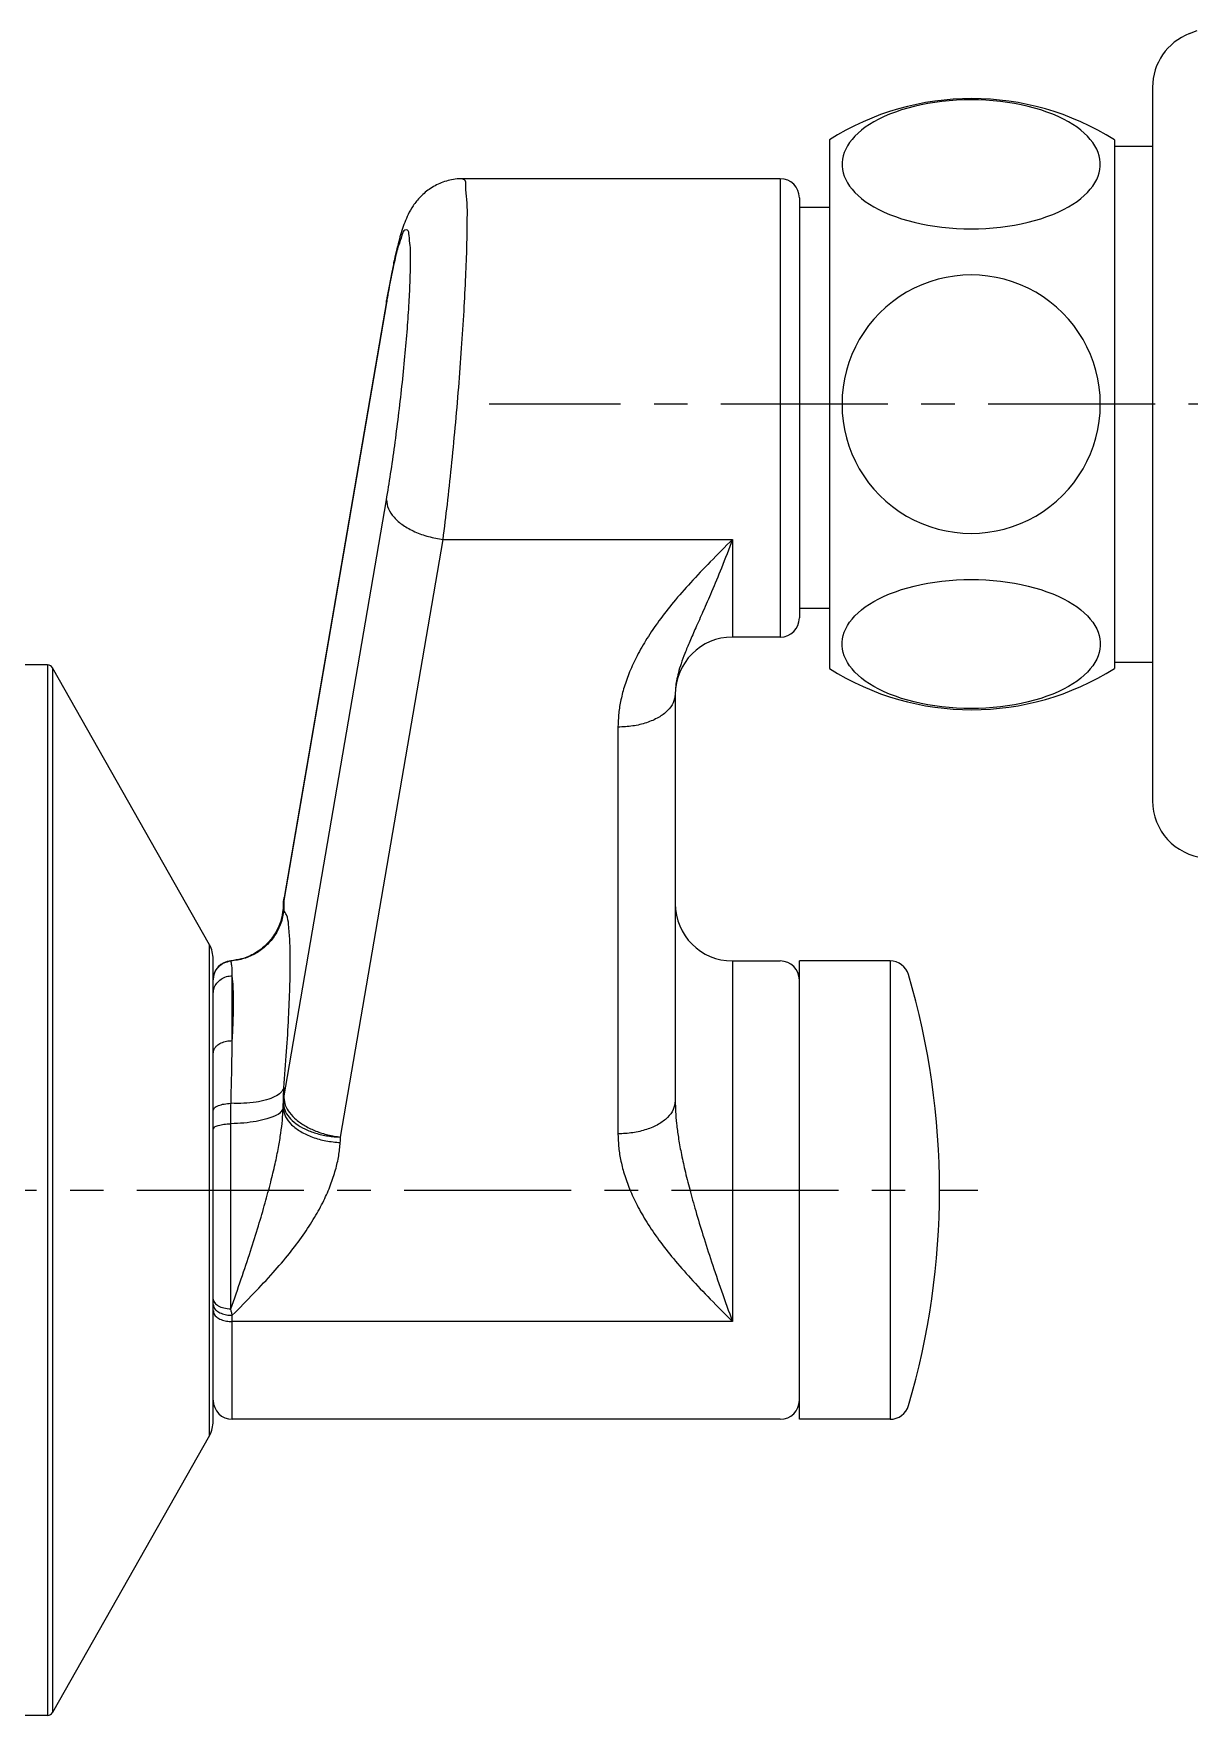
# Model space of a CAD drawing. Extents: x 6992 to 7586, y -5808 to -5388.
# Drawn here: x 7065.5 to 7126, y -5726.7 to -5638.7 of the extents above; entities that cross this region are included whole.
import ezdxf

# ---------------------------------------------------------------- set-up
doc = ezdxf.new("R2010")
doc.units = 0
doc.header["$LTSCALE"] = 7
doc.header["$MEASUREMENT"] = 0
doc.linetypes.add('CENTER', pattern=[2, 1.25, -0.25, 0.25, -0.25])
doc.layers.get('0').update_dxf_attribs({"color": 2, "linetype": 'CONTINUOUS'})
for name, color, linetype in [('CL', 1, 'CENTER'), ('DWG', 7, 'CONTINUOUS'), ('Make2D 표시선', 7, 'CONTINUOUS')]:
    doc.layers.add(name, color=color, linetype=linetype)

msp = doc.modelspace()

# ---------------------------------------------------------------- linework, layer by layer
at = {"color": 7}
msp.add_line((7124.050899747304, -5649.215290184682), (7124.050899747304, -5666.934583708997), dxfattribs=at)
at = {"color": 7, "linetype": 'Continuous'}
for points in [[(7114.559692894744, -5642.135387215977), (7114.172426293145, -5642.141026864377), (7113.788887230644, -5642.157451669077), (7113.409064965044, -5642.184683114377), (7113.031756371244, -5642.222860848778), (7112.658175316544, -5642.271834481578), (7112.291952660345, -5642.331131356577), (7111.933195824445, -5642.400826669077), (7111.581797386944, -5642.480845223777), (7111.241087425944, -5642.570424325378), (7110.910593285344, -5642.669982919077), (7110.590776879044, -5642.779102059677), (7110.286332543144, -5642.895858895677), (7109.997958519744, -5643.020382333177), (7109.724945824444, -5643.152532723777), (7109.469926293144, -5643.289979012877), (7109.233834496245, -5643.432323739377), (7109.015735863444, -5643.579953622178), (7108.815394066544, -5643.731762215977), (7108.632733910344, -5643.887631356577), (7108.467830590044, -5644.047679208177), (7108.320748558745, -5644.211046395677), (7108.191305199444, -5644.377818856578), (7108.079672386944, -5644.547910653478), (7107.986387230644, -5644.720215340977), (7107.911460472845, -5644.894818856577), (7107.854881371244, -5645.071635262878), (7107.817101097844, -5645.249246590977), (7107.798302269744, -5645.427695809677), (7107.798302269744, -5645.606950692577), (7107.817101097844, -5645.785410653477), (7107.854881371244, -5645.963011239378), (7107.911460472845, -5646.139827645678), (7107.986387230644, -5646.314431161277), (7108.079672386944, -5646.486735848777), (7108.191305199444, -5646.656838387878), (7108.320748558745, -5646.823610848777), (7108.467830590044, -5646.986967294078), (7108.632733910344, -5647.147015145677), (7108.815394066544, -5647.302884286278), (7109.015735863444, -5647.454692880077), (7109.233834496245, -5647.602333505077), (7109.469926293144, -5647.744667489377), (7109.724945824444, -5647.882113778477), (7109.997958519744, -5648.014274911277), (7110.286332543144, -5648.138787606577), (7110.590776879044, -5648.255544442577), (7110.910593285344, -5648.364674325377), (7111.241087425944, -5648.464222176877), (7111.581797386944, -5648.553812020677), (7111.933195824445, -5648.633819833177), (7112.291952660345, -5648.703515145678), (7112.658175316544, -5648.762812020677), (7113.031756371244, -5648.811785653477), (7113.409064965044, -5648.849963387877), (7113.788887230644, -5648.877194833177), (7114.172426293145, -5648.893630380077), (7114.559692894744, -5648.899259286277)], [(7114.559692894744, -5648.899259286277), (7114.946959496244, -5648.893630380077), (7115.330509300944, -5648.877194833177), (7115.710331566544, -5648.849963387877), (7116.087640160345, -5648.811785653477), (7116.461221215044, -5648.762812020677), (7116.827443871244, -5648.703515145678), (7117.186200707244, -5648.633819833177), (7117.537588402544, -5648.553812020677), (7117.878309105644, -5648.464222176877), (7118.208803246244, -5648.364674325377), (7118.528619652544, -5648.255544442577), (7118.833063988444, -5648.138787606577), (7119.121438011945, -5648.014274911277), (7119.394439965045, -5647.882113778477), (7119.649459496244, -5647.744667489377), (7119.885551293144, -5647.602333505077), (7120.103660668144, -5647.454692880077), (7120.304002465045, -5647.302884286278), (7120.486662621244, -5647.147015145677), (7120.651565941545, -5646.986967294078), (7120.798647972844, -5646.823610848777), (7120.928091332245, -5646.656838387878), (7121.039724144744, -5646.486735848777), (7121.133009300945, -5646.314431161277), (7121.207936058744, -5646.139827645678), (7121.264515160344, -5645.963011239378), (7121.302284691544, -5645.785410653477), (7121.321094261944, -5645.606950692577), (7121.321094261944, -5645.427695809677), (7121.302284691544, -5645.249246590977), (7121.264515160344, -5645.071635262878), (7121.207936058744, -5644.894818856577), (7121.133009300945, -5644.720215340977), (7121.039724144744, -5644.547910653478), (7120.928091332245, -5644.377818856578), (7120.798647972844, -5644.211046395677), (7120.651565941545, -5644.047679208177), (7120.486662621244, -5643.887631356577), (7120.304002465045, -5643.731762215977), (7120.103660668144, -5643.579953622178), (7119.885551293144, -5643.432323739377), (7119.649459496244, -5643.289979012877), (7119.394439965045, -5643.152532723777), (7119.121438011945, -5643.020382333177), (7118.833063988444, -5642.895858895677), (7118.528619652544, -5642.779102059677), (7118.208803246244, -5642.669982919077), (7117.878309105644, -5642.570424325378), (7117.537588402544, -5642.480845223777), (7117.186200707244, -5642.400826669077), (7116.827443871244, -5642.331131356577), (7116.461221215044, -5642.271834481578), (7116.087640160345, -5642.222860848778), (7115.710331566544, -5642.184683114377), (7115.330509300944, -5642.157451669077), (7114.946959496244, -5642.141026864377), (7114.559692894744, -5642.135387215977)], [(7114.559692894744, -5674.014010262777), (7114.172426293145, -5674.008370614377), (7113.788887230644, -5673.991945809677), (7113.409064965044, -5673.964714364377), (7113.031756371244, -5673.926536629976), (7112.658175316544, -5673.877562997176), (7112.291952660345, -5673.818266122176), (7111.933195824445, -5673.748570809676), (7111.581797386944, -5673.668552254977), (7111.241087425944, -5673.578973153376), (7110.910593285344, -5673.479414559676), (7110.590776879044, -5673.370295419077), (7110.286332543144, -5673.253538583077), (7109.997958519744, -5673.129015145577), (7109.724945824444, -5672.996864754977), (7109.469926293144, -5672.859418465877), (7109.233834496245, -5672.717073739376), (7109.015735863444, -5672.569443856576), (7108.815394066544, -5672.417635262776), (7108.632733910344, -5672.261766122177), (7108.467830590044, -5672.101718270576), (7108.320748558745, -5671.938351083077), (7108.191305199444, -5671.771578622176), (7108.079672386944, -5671.601486825276), (7107.986387230644, -5671.429182137776), (7107.911460472845, -5671.254578622176), (7107.854881371244, -5671.077762215876), (7107.817101097844, -5670.900150887776), (7107.798302269744, -5670.721701669077), (7107.798302269744, -5670.542446786177), (7107.817101097844, -5670.363986825277), (7107.854881371244, -5670.186386239376), (7107.911460472845, -5670.009569833076), (7107.986387230644, -5669.834966317477), (7108.079672386944, -5669.662661629976), (7108.191305199444, -5669.492559090876), (7108.320748558745, -5669.325786629976), (7108.467830590044, -5669.162430184676), (7108.632733910344, -5669.002382333077), (7108.815394066544, -5668.846513192476), (7109.015735863444, -5668.694704598676), (7109.233834496245, -5668.547063973677), (7109.469926293144, -5668.404729989376), (7109.724945824444, -5668.267283700276), (7109.997958519744, -5668.135122567476), (7110.286332543144, -5668.010609872176), (7110.590776879044, -5667.893853036177), (7110.910593285344, -5667.784723153377), (7111.241087425944, -5667.685175301876), (7111.581797386944, -5667.595585458076), (7111.933195824445, -5667.515577645577), (7112.291952660345, -5667.445882333076), (7112.658175316544, -5667.386585458076), (7113.031756371244, -5667.337611825276), (7113.409064965044, -5667.299434090876), (7113.788887230644, -5667.272202645577), (7114.172426293145, -5667.255767098676), (7114.559692894744, -5667.250138192477)], [(7114.559692894744, -5667.250138192477), (7114.946959496244, -5667.255767098676), (7115.330509300944, -5667.272202645577), (7115.710331566544, -5667.299434090876), (7116.087640160345, -5667.337611825276), (7116.461221215044, -5667.386585458076), (7116.827443871244, -5667.445882333076), (7117.186200707244, -5667.515577645577), (7117.537588402544, -5667.595585458076), (7117.878309105644, -5667.685175301876), (7118.208803246244, -5667.784723153377), (7118.528619652544, -5667.893853036177), (7118.833063988444, -5668.010609872176), (7119.121438011945, -5668.135122567476), (7119.394439965045, -5668.267283700276), (7119.649459496244, -5668.404729989376), (7119.885551293144, -5668.547063973677), (7120.103660668144, -5668.694704598676), (7120.304002465045, -5668.846513192476), (7120.486662621244, -5669.002382333077), (7120.651565941545, -5669.162430184676), (7120.798647972844, -5669.325786629976), (7120.928091332245, -5669.492559090876), (7121.039724144744, -5669.662661629976), (7121.133009300945, -5669.834966317477), (7121.207936058744, -5670.009569833076), (7121.264515160344, -5670.186386239376), (7121.302284691544, -5670.363986825277), (7121.321094261944, -5670.542446786177), (7121.321094261944, -5670.721701669077), (7121.302284691544, -5670.900150887776), (7121.264515160344, -5671.077762215876), (7121.207936058744, -5671.254578622176), (7121.133009300945, -5671.429182137776), (7121.039724144744, -5671.601486825276), (7120.928091332245, -5671.771578622176), (7120.798647972844, -5671.938351083077), (7120.651565941545, -5672.101718270576), (7120.486662621244, -5672.261766122177), (7120.304002465045, -5672.417635262776), (7120.103660668144, -5672.569443856576), (7119.885551293144, -5672.717073739376), (7119.649459496244, -5672.859418465877), (7119.394439965045, -5672.996864754977), (7119.121438011945, -5673.129015145577), (7118.833063988444, -5673.253538583077), (7118.528619652544, -5673.370295419077), (7118.208803246244, -5673.479414559676), (7117.878309105644, -5673.578973153376), (7117.537588402544, -5673.668552254977), (7117.186200707244, -5673.748570809676), (7116.827443871244, -5673.818266122176), (7116.461221215044, -5673.877562997176), (7116.087640160345, -5673.926536629976), (7115.710331566544, -5673.964714364377), (7115.330509300944, -5673.991945809677), (7114.946959496244, -5674.008370614377), (7114.559692894744, -5674.014010262777)]]:
    msp.add_lwpolyline(points, dxfattribs=at)
for centre, start, end in [((7114.559697171845, -5658.074693143078), 359.9999999831163, 180.0000000169358), ((7114.559697171845, -5658.074704335676), 179.9999999830642, 1.688370735995584e-08)]:
    msp.add_arc(centre, 6.7638746292, start, end, dxfattribs=at)
at = {"layer": 'CL'}
msp.add_line((7138.1977630887, -5658.074689127989), (7089.317747346311, -5658.074689127989), dxfattribs=at)
at = {"layer": 'CL', "linetype": 'CENTER'}
msp.add_line((7042.859694084986, -5699.227132569589), (7114.902126791187, -5699.227132569589), dxfattribs=at)
at = {"layer": 'DWG'}
for p, q in [((7107.131694847885, -5644.23033576339), (7107.131694847885, -5671.919042270991)), ((7122.059694847885, -5644.23033576339), (7122.059694847844, -5658.074689127989)), ((7122.059694847884, -5644.57468505259), (7124.059694847885, -5644.57468505259)), ((7104.559694847885, -5646.269530244288), (7087.934868739485, -5646.269530244288)), ((7104.559694847885, -5646.269530244888), (7104.559694847885, -5670.26953024379)), ((7105.559694847885, -5647.269543490387), (7105.559694847885, -5669.269516998189)), ((7107.131694847885, -5647.769530244288), (7105.559694847885, -5647.769530244288)), ((7083.931883342784, -5652.76533052669), (7078.561848906586, -5684.064950282489)), ((7083.945889802484, -5652.60004843169), (7078.575855522186, -5683.899667279089)), ((7122.059694847886, -5658.074689127989), (7122.059694847885, -5671.919042270991)), ((7078.561848906586, -5694.389326136788), (7083.931883342784, -5663.08970638099)), ((7081.532764527385, -5696.45141784869), (7086.902687548985, -5665.15244748049)), ((7086.902687548985, -5665.15244748049), (7102.059692973186, -5665.15244748049)), ((7102.059694847885, -5665.15244748049), (7102.059694847885, -5670.269530243888)), ((7107.131694847885, -5668.769530244288), (7105.559694847885, -5668.769530244288)), ((7104.559694847885, -5670.269530244288), (7102.059694847885, -5670.269530244288)), ((7066.184849362884, -5671.727132458789), (7062.359694847886, -5671.727132458789)), ((7066.184849363186, -5671.727132458789), (7066.184849363186, -5726.727132458687)), ((7074.664826353584, -5686.38778696919), (7066.445875734385, -5671.87926348779)), ((7066.445875747386, -5671.879263510789), (7066.445875747386, -5726.575001406789)), ((7122.059694847885, -5671.57469329229), (7124.059694847885, -5671.57469329229)), ((7099.059694847885, -5673.261542771088), (7099.059694847885, -5694.559495795289)), ((7096.059694847885, -5674.982272011988), (7096.059694847885, -5696.280225163489)), ((7078.526038451384, -5684.447917642388), (7078.526011444786, -5684.44832100709)), ((7078.534487067685, -5684.321041350289), (7078.535384943485, -5684.278966683691)), ((7078.561848906586, -5684.064950282489), (7078.561848906586, -5684.581422017189)), ((7074.664826353584, -5712.06647794829), (7074.664826353584, -5686.38778696919)), ((7074.859694847886, -5711.325289570188), (7074.859694847886, -5687.12897534739)), ((7102.059694847885, -5687.227132458789), (7102.059694847885, -5706.110049694988)), ((7102.059694847885, -5687.227132458789), (7104.559694847885, -5687.227132458789)), ((7105.559694847885, -5711.227132595737), (7105.559694847883, -5687.227132595737)), ((7075.859695256886, -5691.398034884689), (7075.859695195186, -5688.00363181789)), ((7078.561848906586, -5693.872854402191), (7078.561848906586, -5694.389326136788)), ((7075.777937672685, -5705.44414842299), (7075.777933994386, -5695.752914777488)), ((7075.859694847886, -5711.227132458789), (7075.859715126086, -5705.781741398991)), ((7102.059692948385, -5706.110049694988), (7075.859694847886, -5706.110049694988)), ((7104.559694847885, -5711.227132458789), (7075.859694847886, -5711.227132458789)), ((7074.664826353584, -5712.06647794829), (7066.445875734385, -5726.575001429788)), ((7066.184849362884, -5726.727132458789), (7062.359694847886, -5726.727132458789))]:
    msp.add_line(p, q, dxfattribs=at)
at = {"layer": 'DWG', "color": 7, "linetype": 'Continuous'}
for p, q in [((7110.318700669386, -5687.227132595737), (7105.559694847883, -5687.227132595737)), ((7110.318700669786, -5687.22714454454), (7110.318700669786, -5711.227120646938)), ((7110.318700669386, -5711.227132595737), (7105.559694847883, -5711.227132595737))]:
    msp.add_line(p, q, dxfattribs=at)
at = {"layer": 'DWG'}
for centre, radius, start, end in [((7114.595694847885, -5656.07468901719), 14, 57.78194799181852, 122.2180520081815), ((7104.559694847885, -5647.269530244288), 1, 0, 90), ((7104.559694847885, -5669.269530244288), 1, 270, 0), ((7102.059694847885, -5673.269530244288), 3, 90, 180), ((7066.184849361385, -5672.027132458788), 0.3, 29.53114317496038, 90), ((7114.595694847885, -5660.07468901719), 14, 237.7819479918186, 302.2180520081815), ((7102.059694847885, -5684.227132458789), 3, 180, 270), ((7073.359694847886, -5687.127132458791), 1.5, 0, 29.53117103351048), ((7075.859694847886, -5688.21528242459), 1, 94.42825009279379, 179.9999999998958), ((7104.559694847885, -5688.227132458789), 1, 0, 90), ((7075.859694847886, -5710.227132458789), 1, 180, 270), ((7104.559694847885, -5710.227132458789), 1, 270, 0), ((7073.359694847886, -5711.327132458788), 1.5, 330.4688289664895, 0), ((7066.184849361385, -5726.42713245879), 0.3, 270, 330.4688568250396)]:
    msp.add_arc(centre, radius, start, end, dxfattribs=at)
at = {"layer": 'DWG', "color": 7, "linetype": 'Continuous'}
for centre, radius, start, end in [((7110.318700658985, -5688.227132595737), 1, 16.38265790929268, 90), ((7072.902126791187, -5699.227132595737), 40, 343.6173304444995, 16.3826695555005), ((7110.318700658985, -5710.227132595737), 1, 270, 343.6173420907073)]:
    msp.add_arc(centre, radius, start, end, dxfattribs=at)
at = {"layer": 'DWG'}
for points in [[(7087.938930799884, -5646.269653616688), (7087.630351319387, -5646.285150313288), (7086.890234220586, -5646.454628886888), (7086.244091511884, -5646.779785502389), (7085.718795480685, -5647.214284423189), (7085.332460000487, -5647.69165648699), (7085.071977096884, -5648.144892762688), (7084.889110786886, -5648.565638814689), (7084.742575887585, -5648.984481209787), (7084.609718067184, -5649.433764734087), (7084.479468104784, -5649.93806564849), (7084.347124843485, -5650.511996559489), (7084.211035876486, -5651.163231931889), (7084.071113967284, -5651.894342139389), (7083.945883233586, -5652.60008859439)], [(7086.902687548985, -5665.15244748049), (7087.123068170085, -5663.33452021089), (7087.336520615785, -5661.36338710129), (7087.536647711486, -5659.298723869288), (7087.717246427086, -5657.204906169289), (7087.872898729185, -5655.145622055788), (7087.998965237786, -5653.183123926789), (7088.091717387784, -5651.376529856589), (7088.148458423288, -5649.77962619199), (7088.167555039587, -5648.439692739088), (7088.148457251687, -5647.396582411089), (7088.091715102984, -5646.681601225988), (7087.998962012285, -5646.316642833688), (7087.937943426585, -5646.304750071988)], [(7083.931883342784, -5663.08970638099), (7084.152078089084, -5661.727464593489), (7084.365570663887, -5660.249007514987), (7084.565730007185, -5658.700350703089), (7084.746364004286, -5657.129789061088), (7084.902046725287, -5655.585107548588), (7085.028138206586, -5654.11301456649), (7085.120907476487, -5652.75786764899), (7085.177656411784, -5651.56002559849), (7085.196750842484, -5650.554967634987), (7085.177640980086, -5649.772593540591), (7085.120877626885, -5649.236388286488), (7085.028095496285, -5648.962773536889), (7084.901992739588, -5648.96065163899), (7084.746300469686, -5649.230886218389), (7084.565659732985, -5649.76609131739), (7084.365495793087, -5650.550802085891), (7084.152001451685, -5651.561122351988), (7083.959972708186, -5652.602558015889)], [(7083.931883342784, -5652.76533052669), (7083.946393434786, -5652.60017770499)], [(7083.959972708186, -5652.602558015889), (7083.931883342784, -5652.76533052669)], [(7083.931883342784, -5663.08970638099), (7084.033110800685, -5663.546717102989), (7084.329894923487, -5663.995891106388), (7084.802010685786, -5664.40661791469), (7085.417284386587, -5664.75090707279), (7086.133786183686, -5665.005295695188), (7086.902687548985, -5665.15244748089)], [(7102.059692973186, -5665.15244748049), (7100.893905339386, -5666.331366829691), (7099.860798163287, -5667.423784421389), (7098.966746087686, -5668.44871264519), (7098.208352620886, -5669.420196959989), (7097.576044297586, -5670.351580574388), (7097.064688079585, -5671.245390123189), (7096.670577602685, -5672.09480104439), (7096.385147130384, -5672.894292852889), (7096.196549281785, -5673.64157413119), (7096.092086093586, -5674.336779976788), (7096.059694847887, -5674.982272011988)], [(7102.059694847887, -5665.152449272387), (7101.476785715686, -5666.658020755491), (7100.960344392484, -5667.905987549089), (7100.513438649587, -5668.93303675859), (7100.134294232086, -5669.784825042989), (7099.818162393485, -5670.50576707349), (7099.562468840684, -5671.12614245549), (7099.365355851287, -5671.664775630888), (7099.222576546987, -5672.13664572189), (7099.128218204087, -5672.553953215389), (7099.075936179886, -5672.926217456788), (7099.059694847887, -5673.26154270289)], [(7099.059694847887, -5673.26154270289), (7098.957472326785, -5673.706900219589), (7098.657771059285, -5674.12190735749), (7098.181015191485, -5674.478282065989), (7097.559694847887, -5674.751737997591), (7096.836151983187, -5674.92363958259), (7096.059694847887, -5674.982272011988)], [(7078.514799612885, -5684.57430519049), (7078.421206135486, -5685.055077706489), (7078.126037631087, -5685.74947635709), (7077.659566424585, -5686.35397073979), (7077.052355769187, -5686.821798526889), (7076.349190013587, -5687.11855207209), (7075.782497889284, -5687.218233803887)], [(7078.561849473486, -5684.58142208249), (7078.402715074984, -5685.254140429388), (7078.094217441785, -5685.872953710888), (7077.652744763187, -5686.40498896889), (7077.101749205887, -5686.82198311769), (7076.470501074387, -5687.101784351988), (7075.792532736285, -5687.229528990189)], [(7078.525993838384, -5684.448341040588), (7078.514799612885, -5684.57430519049)], [(7078.529040068284, -5684.400955269888), (7078.526132216886, -5684.446515906689), (7078.526032214484, -5684.44801109059)], [(7078.531128374985, -5684.372157630791), (7078.529444554284, -5684.397272506791), (7078.526037924485, -5684.447917607187)], [(7078.535383354187, -5684.278974172088), (7078.533962360985, -5684.310406865388), (7078.529040068284, -5684.400955269888)], [(7078.534485545484, -5684.321068145789), (7078.531128374985, -5684.372157630791)], [(7078.535910037686, -5684.292487602888), (7078.534487044986, -5684.32103913989)], [(7078.536895138184, -5684.360966133991), (7078.534487044986, -5684.32103913989)], [(7078.535384943485, -5684.278966683691), (7078.537723808486, -5684.232613477889)], [(7078.561848906587, -5684.064950282489), (7078.549093808784, -5684.150035338389), (7078.539969403484, -5684.235433971389), (7078.535910037686, -5684.292487602888)], [(7078.549481266788, -5684.489036993989), (7078.544447945585, -5684.444953720387), (7078.536895138184, -5684.360966133991)], [(7078.537723808486, -5684.232613477889), (7078.544587514587, -5684.139635427888), (7078.549128071087, -5684.092990466288)], [(7078.549128071087, -5684.092990466288), (7078.560431626587, -5683.999654755589)], [(7078.561848906587, -5684.581422017189), (7078.549481266788, -5684.489036993989)], [(7078.560431626587, -5683.999654755589), (7078.575851991687, -5683.89968820399)], [(7078.561848906587, -5693.872854402191), (7078.705314323985, -5691.963033945391), (7078.810459525886, -5690.198456850889), (7078.874471956087, -5688.619947016388), (7078.895591777984, -5687.26255208769), (7078.873114081087, -5686.15971744679), (7078.807966928785, -5685.337824942788), (7078.702818701984, -5684.811158993391), (7078.561848906587, -5684.581422017189)], [(7078.561849062387, -5684.064949374089), (7078.576147823385, -5683.899739308588)], [(7074.859694847886, -5688.226237928589), (7074.929514675985, -5687.859512108589), (7075.129227105686, -5687.543996273089), (7075.430943811987, -5687.323749832689), (7075.792532346584, -5687.229528548989)], [(7075.792532346584, -5687.229528548989), (7075.784612366884, -5687.21892782069), (7075.783215205387, -5687.219327325591)], [(7075.859695542787, -5688.003653462991), (7075.832292139085, -5687.466398129989), (7075.792534160284, -5687.229538926091)], [(7074.859694847886, -5688.938922804889), (7074.908635360787, -5688.649912580189), (7075.050672719886, -5688.38918285599), (7075.271904377687, -5688.18226485889), (7075.550674862085, -5688.049414410791), (7075.859694847886, -5688.003636882189)], [(7075.859695256886, -5691.398034884689), (7075.908420329286, -5690.329783283891), (7075.924792883887, -5689.396849564488), (7075.908380917086, -5688.61667496679), (7075.859695195186, -5688.00363181789)], [(7074.946023102484, -5691.785017548089), (7075.050672189785, -5691.666978336489), (7075.271903537187, -5691.52263744529), (7075.550674119286, -5691.42996362329), (7075.859694847886, -5691.39802925909)], [(7075.792534692484, -5694.68165070629), (7075.832289792086, -5692.958917724489), (7075.859695540685, -5691.398040092889)], [(7074.859694847886, -5692.050461921488), (7074.908635255784, -5691.848856289987), (7074.946023102484, -5691.785017548089)], [(7078.561845881084, -5693.87285405389), (7078.402713534784, -5694.117173264491), (7078.094217355187, -5694.330345147388), (7077.652745528185, -5694.501045411587), (7077.101750280684, -5694.62020597779), (7076.470502032285, -5694.68149670069), (7075.792534176786, -5694.681661630388)], [(7078.534487043986, -5694.645432275491), (7078.544446459086, -5694.25798726319), (7078.561848906587, -5693.872854402191)], [(7074.859694847886, -5695.065288893788), (7074.929517449486, -5694.924132288688), (7075.129231080884, -5694.80268784679), (7075.430947503284, -5694.717914587887), (7075.792534692484, -5694.68165070629)], [(7075.777934192587, -5695.752915476489), (7075.779650536386, -5695.398194327288), (7075.784610603887, -5695.041190839391), (7075.792532870886, -5694.681647064488)], [(7078.524509688586, -5694.951891473989), (7078.389956779885, -5695.152456683791), (7078.097214699386, -5695.33828087799), (7077.662478107786, -5695.499168952691), (7077.109812065284, -5695.62621676979), (7076.469818569685, -5695.712389162589), (7075.777934268985, -5695.752914701188)], [(7075.777937672485, -5705.444080688489), (7076.329407169285, -5703.877126328589), (7076.814250800386, -5702.41597955269), (7077.229101323685, -5701.091289822489), (7077.579808394084, -5699.89462030719), (7077.871301180285, -5698.811522643089), (7078.102792998687, -5697.84668480949), (7078.277902794985, -5696.992848265891), (7078.402566957584, -5696.235998099088), (7078.482942453285, -5695.561003987688), (7078.524509688586, -5694.951891473989)], [(7078.524511488386, -5694.951892663888), (7078.529434056085, -5694.800478378489), (7078.534487069484, -5694.645423501988)], [(7078.524511488386, -5694.951892663888), (7078.654947674388, -5695.387857817488), (7078.969303010987, -5695.79990797229), (7079.447372171087, -5696.16155841279), (7080.058427047186, -5696.449563884587), (7080.763191809985, -5696.64541269359), (7081.516367376486, -5696.736516554291)], [(7078.534487043986, -5694.645432275491), (7078.539969404786, -5694.559821328388), (7078.549093809086, -5694.474416952587), (7078.561848906587, -5694.38932613689)], [(7078.534487067585, -5694.64543443589), (7078.609606255386, -5695.030398195289), (7078.831334272285, -5695.400409074289), (7079.188569647586, -5695.737026753588), (7079.663381590484, -5696.023102933588), (7080.231963784785, -5696.244478748089), (7080.865746785787, -5696.389800872588), (7081.532653266886, -5696.452066337988)], [(7078.561849060685, -5694.38932523839), (7078.636333324686, -5694.780798480988), (7078.856051164485, -5695.169791519787), (7079.209985010284, -5695.536798619691), (7079.680387140985, -5695.863416511987), (7080.243669629786, -5696.13326721199), (7080.871587140386, -5696.332819278588), (7081.532653266886, -5696.452066337988)], [(7099.059694847887, -5694.55949585449), (7098.957472353786, -5695.004853379189), (7098.657771162785, -5695.419860513488), (7098.181015386386, -5695.776235227288), (7097.559695090387, -5696.049691176289), (7096.836152171285, -5696.221592771188), (7096.059694847887, -5696.280225163489)], [(7099.059694847887, -5694.55949585449), (7099.075902767987, -5695.11810264759), (7099.128085668586, -5695.745433308388), (7099.222297923587, -5696.45402961909), (7099.364928924586, -5697.255999453289), (7099.561955976887, -5698.162878550789), (7099.817658898684, -5699.182718378288), (7100.133858996285, -5700.318901217088), (7100.513084960685, -5701.579243083088), (7100.960047734885, -5702.974353213587), (7101.476546330085, -5704.495866410489), (7102.059694847887, -5706.110047879491)], [(7074.859694847886, -5696.04122208479), (7074.928177968986, -5695.936013018691), (7075.124248417485, -5695.845213743989), (7075.421051178784, -5695.78126116909), (7075.777933994386, -5695.752914777488)], [(7075.859715126086, -5705.781741398991), (7076.996622039585, -5704.62266878739), (7077.996396182485, -5703.54503845569), (7078.851640348386, -5702.536504843589), (7079.573719696187, -5701.577399266589), (7080.174089994385, -5700.652400189589), (7080.650809185185, -5699.771903653589), (7081.011066433084, -5698.941561767988), (7081.267100216484, -5698.16138479349), (7081.431735671786, -5697.428358123489), (7081.516367376486, -5696.736516554291)], [(7081.516367376486, -5696.736516554291), (7081.525281687986, -5696.598269090289), (7081.532764527385, -5696.45141784869)], [(7096.059694847887, -5696.280225163489), (7096.092022897485, -5696.92508061499), (7096.196291490787, -5697.61963531129), (7096.384599463187, -5698.36640033279), (7096.669733054385, -5699.165634060289), (7097.063667501787, -5700.015135256388), (7097.575039620884, -5700.90931121739), (7098.207483119286, -5701.841110635589), (7098.966038619086, -5702.812930839889), (7099.860207872285, -5703.838066065287), (7100.893435658987, -5704.93064779049), (7102.059692948385, -5706.110049694988)], [(7074.859694847984, -5704.928249690089), (7074.867917380385, -5704.992167887191)], [(7074.859694847984, -5705.208181108388), (7074.908638057886, -5705.385414960088), (7075.050682692787, -5705.545301270889), (7075.271924486884, -5705.672187979388), (7075.550705732787, -5705.753653287189), (7075.859735409887, -5705.781721912088)], [(7074.859694847886, -5705.536473258588), (7074.908638331586, -5705.713718124989), (7075.050677853485, -5705.873613028987), (7075.271909595585, -5706.000506343189), (7075.550677853485, -5706.081976865989), (7075.859694847886, -5706.110049694988)], [(7074.867917380385, -5704.992167887191), (7074.928172955186, -5705.116507427691), (7074.941963250387, -5705.134366739589)], [(7074.941963250387, -5705.134366739589), (7075.124243168984, -5705.278989208789), (7075.421049423987, -5705.393428025091), (7075.777937672685, -5705.44414842299)], [(7075.859735409287, -5705.781714411689), (7075.818791230087, -5705.614949418188), (7075.777953612587, -5705.444128548188)]]:
    msp.add_spline(points, degree=3, dxfattribs=at)
at = {"layer": 'Make2D 표시선'}
for p, q in [((7124.059694847885, -5641.476571373649), (7124.059693763509, -5641.832119841722)), ((7124.059694847885, -5641.476571351264), (7124.059694847885, -5678.836471772116))]:
    msp.add_line(p, q, dxfattribs=at)
msp.add_lwpolyline([(7125.988643488579, -5638.674147410256), (7126.400313340047, -5638.509535061406)], dxfattribs=at)
for centre, radius, start, end in [((7127.059811479863, -5641.476521215165), 3.000116632397487, 110.9186529799358, 180.0009579192318), ((7127.059676332634, -5678.836491374997), 2.999981484791217, 179.999690609554, 264.825460511915)]:
    msp.add_arc(centre, radius, start, end, dxfattribs=at)

doc.saveas('drawing.dxf')
